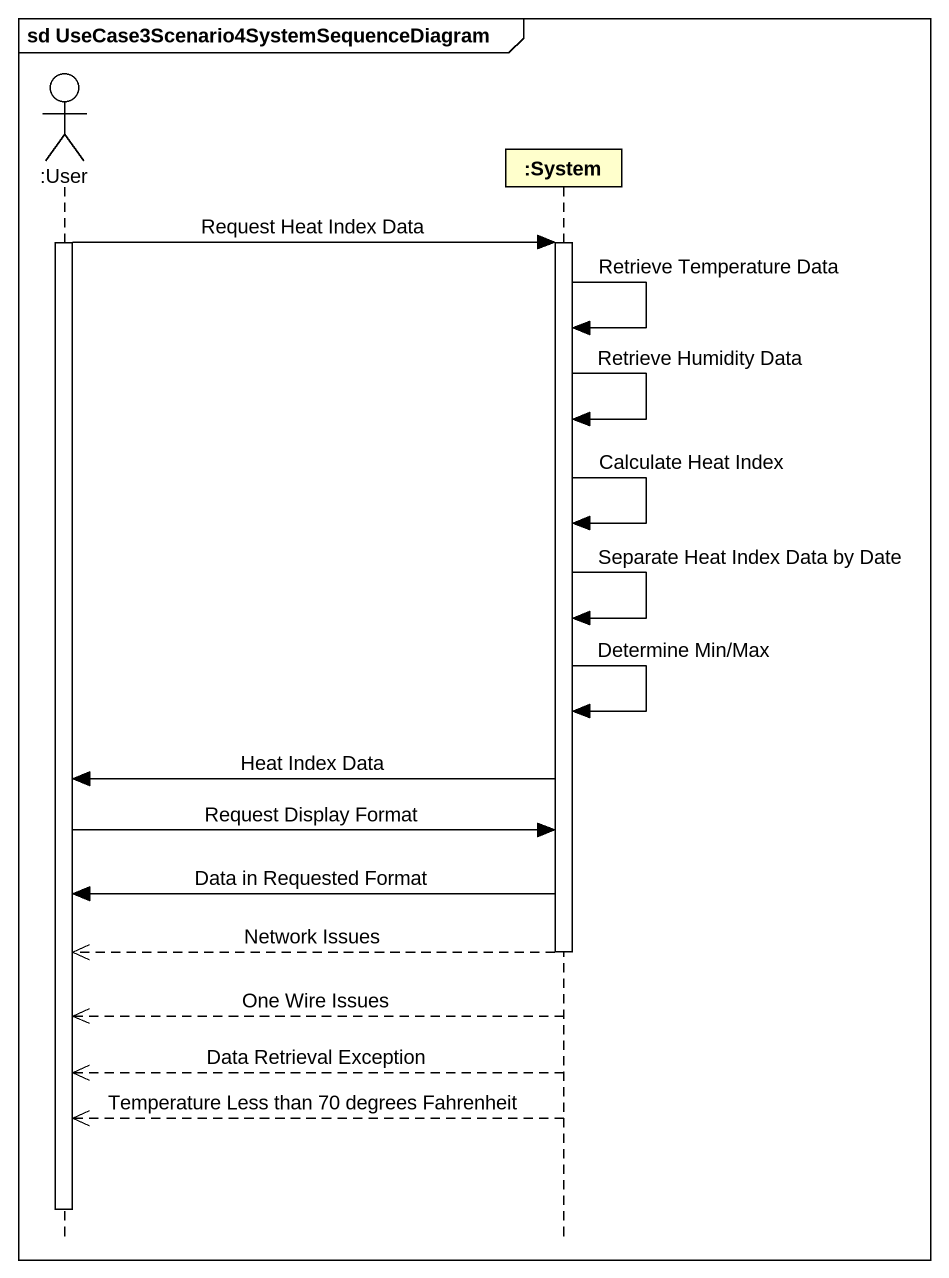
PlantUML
@startuml
mainframe sd UseCase3Scenario4SystemSequenceDiagram
hide footbox
actor ":User" as User
participant ":System" as System

activate User
User -> System : Request Heat Index Data
activate System
System -> System : Retrieve Temperature Data
System -> System : Retrieve Humidity Data
System -> System : Calculate Heat Index
System -> System : Separate Heat Index Data by Date
System -> System : Determine Min/Max
System -> User : Heat Index Data
User -> System : Request Display Format
System -> User : Data in Requested Format
System -->> User : Network Issues
deactivate System
System -->> User : One Wire Issues
System -->> User : Data Retrieval Exception
System -->> User : Temperature Less than 70 degrees Fahrenheit
deactivate User
@enduml
